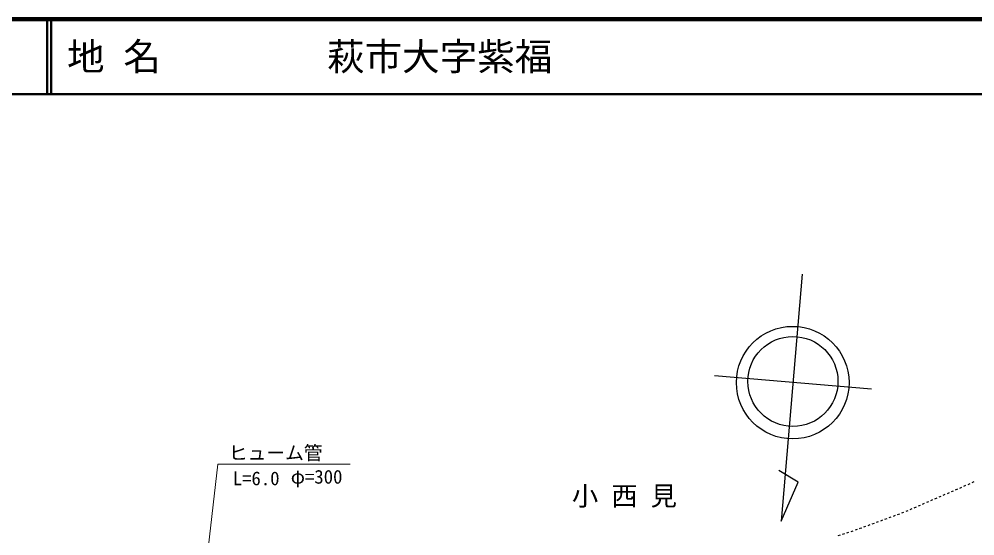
# Model space of a CAD drawing. Units: millimetres, scale not verified. Extents: x 40000 to 680000, y 20000 to 380000.
# Drawn here: x 363994 to 491330, y 311100 to 380000 of the extents above; entities that cross this region are included whole.
import ezdxf
from ezdxf.enums import TextEntityAlignment as Align

# ---------------------------------------------------------------- set-up
doc = ezdxf.new("R2010")
doc.units = ezdxf.units.MM
doc.header["$LTSCALE"] = 1000
for name, color, linetype, lineweight in [('M-BGD', 7, 'Continuous', 25), ('M-BMK-SRVR', 3, 'Continuous', 25), ('M-STR-HTXT', 7, 'Continuous', 13), ('M-TTL', 2, 'Continuous', 140), ('M-TTL-LINE', 7, 'Continuous', 50)]:
    doc.layers.add(name, color=color, linetype=linetype, lineweight=lineweight)
doc.layers.add('M-BMK-HTXT', color=7, linetype='Continuous')
doc.layers.add('M-TTL-TXT', color=7, linetype='Continuous')
doc.styles.add('ＭＳ ゴシック', font='')
doc.styles.get('ＭＳ ゴシック').set_extended_font_data('MS Gothic')

msp = doc.modelspace()

# ---------------------------------------------------------------- linework, layer by layer
at = {"layer": 'M-BGD'}
for p, q in [((488216, 317007), (488491, 317126)), ((488767, 317245), (489042, 317365)), ((489317, 317484), (489592, 317603)), ((489867, 317723), (490141, 317845)), ((490415, 317968), (490689, 318090)), ((490963, 318213), (491237, 318335)), ((485463, 315815), (485738, 315934)), ((486014, 316053), (486289, 316172)), ((486564, 316292), (486839, 316411)), ((487115, 316530), (487390, 316649)), ((487665, 316768), (487941, 316888)), ((482710, 314623), (482985, 314742)), ((483261, 314861), (483536, 314980)), ((483811, 315099), (484087, 315219)), ((484362, 315338), (484637, 315457)), ((484912, 315576), (485188, 315696)), ((479350, 313332), (479631, 313437)), ((479913, 313541), (480194, 313645)), ((480475, 313750), (480756, 313854)), ((481038, 313959), (481319, 314063)), ((481600, 314167), (481881, 314272)), ((482160, 314384), (482435, 314503)), ((475405, 311892), (475690, 311987)), ((475974, 312082), (476057, 312110)), ((476057, 312110), (476256, 312184)), ((476538, 312289), (476819, 312393)), ((477100, 312497), (477381, 312602)), ((477663, 312706), (477944, 312810)), ((478225, 312915), (478506, 313019)), ((478788, 313124), (479069, 313228)), ((473129, 311131), (473414, 311226)), ((473698, 311321), (473983, 311416)), ((474267, 311511), (474552, 311606)), ((474836, 311702), (475121, 311797))]:
    msp.add_line(p, q, dxfattribs=at)
at = {"layer": 'M-BMK-SRVR'}
for p, q in [((468328, 345980), (465537, 313069)), ((477565, 330645), (456640, 332419)), ((467791, 318269), (465232, 319837)), ((465537, 313069), (467791, 318269))]:
    msp.add_line(p, q, dxfattribs=at)
for centre, radius in [((467061, 331536), 7500), ((467083, 331692), 6000)]:
    msp.add_circle(centre, radius, dxfattribs=at)
at = {"layer": 'M-STR-HTXT'}
for p, q in [((385905, 280644), (390449, 320679)), ((390449, 320679), (408084, 320685))]:
    msp.add_line(p, q, dxfattribs=at)
at = {"layer": 'M-TTL'}
msp.add_line((680000, 380000), (40000, 380000), dxfattribs=at)
at = {"layer": 'M-TTL-LINE'}
for p, q in [((367750, 380000), (367750, 370000)), ((368250, 380000), (368250, 370000)), ((40000, 370000), (680000, 370000))]:
    msp.add_line(p, q, dxfattribs=at)

# ---------------------------------------------------------------- texts
at = {"layer": 'M-BMK-HTXT', "style": 'ＭＳ ゴシック'}
msp.add_text('小 西 見', height=2566, dxfattribs=at).set_placement((451634, 314376), align=Align.BOTTOM_RIGHT)
at = {"layer": 'M-STR-HTXT', "style": 'ＭＳ ゴシック'}
for s, p in [('ヒューム管', (391924, 320706)), ('L=6.0', (392455, 317304)), ('φ=300', (400185, 317515))]:
    msp.add_text(s, height=1833, dxfattribs=at).set_placement(p, align=Align.BOTTOM_LEFT)
at = {"layer": 'M-TTL-TXT', "style": 'ＭＳ ゴシック'}
for s, p in [('地 名', (370380, 375000)), ('萩市大字紫福', (405024, 375000))]:
    msp.add_text(s, height=3666, dxfattribs=at).set_placement(p, align=Align.MIDDLE_LEFT)

doc.saveas('drawing.dxf')
